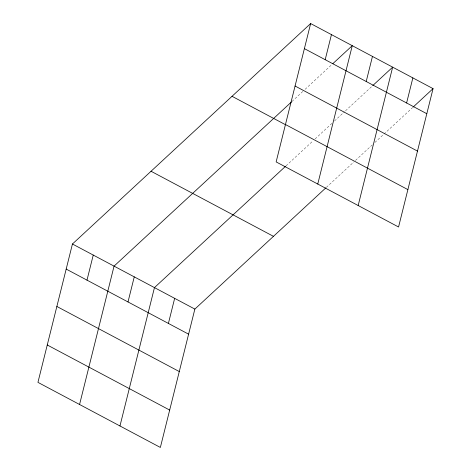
<?xml version="1.0" encoding="UTF-8"?>
<svg xmlns="http://www.w3.org/2000/svg" width="471" height="471" viewBox="0 0 471 471"><rect width="100%" height="100%" fill="white"/><g stroke="black" fill="none" stroke-linecap="round" stroke-linejoin="round"><path stroke-width="0.35" stroke-dasharray="2.35 1.77" d="M291.996 101.453L304.048 90.297M305.096 89.331L331.825 64.592M285.979 165.892L312.974 140.906M315.105 138.939L331.872 123.42M334.492 120.994L344.448 111.78M345.496 110.809L372.225 86.075M326.374 187.37L353.909 161.889M355.499 160.417L372.273 144.897M374.892 142.472L412.62 107.553"/><path stroke-width="0.71" d="M310.642 23.55L276.141 161.912L398.56 226.998L433.061 88.636L310.642 23.55L72.44 244.002L37.939 382.364L160.358 447.45L194.859 309.088L325.838 187.87M86.994 280.145L93.246 255.07M79.564 404.495L114.059 266.133L291.472 101.942M128.006 301.952L134.259 276.871M119.964 425.972L154.459 287.61L285.438 166.393M168.406 323.43L174.659 298.349M325.196 59.693L331.454 34.613M317.766 184.037L352.261 45.681L332.873 63.626M366.208 81.501L372.461 56.42M358.166 205.521L392.661 67.159L372.749 85.587M406.608 102.978L412.861 77.898M413.144 107.064L433.061 88.636M304.39 48.631L426.808 113.717M295.07 86.01L417.489 151.097M285.467 124.527L407.88 189.613M232.032 96.302L285.65 124.803M151.044 171.256L273.463 236.342M72.44 244.002L194.859 309.088M66.187 269.082L188.606 334.169M56.861 306.468L179.28 371.554M47.259 344.978L169.678 410.07"/></g></svg>
